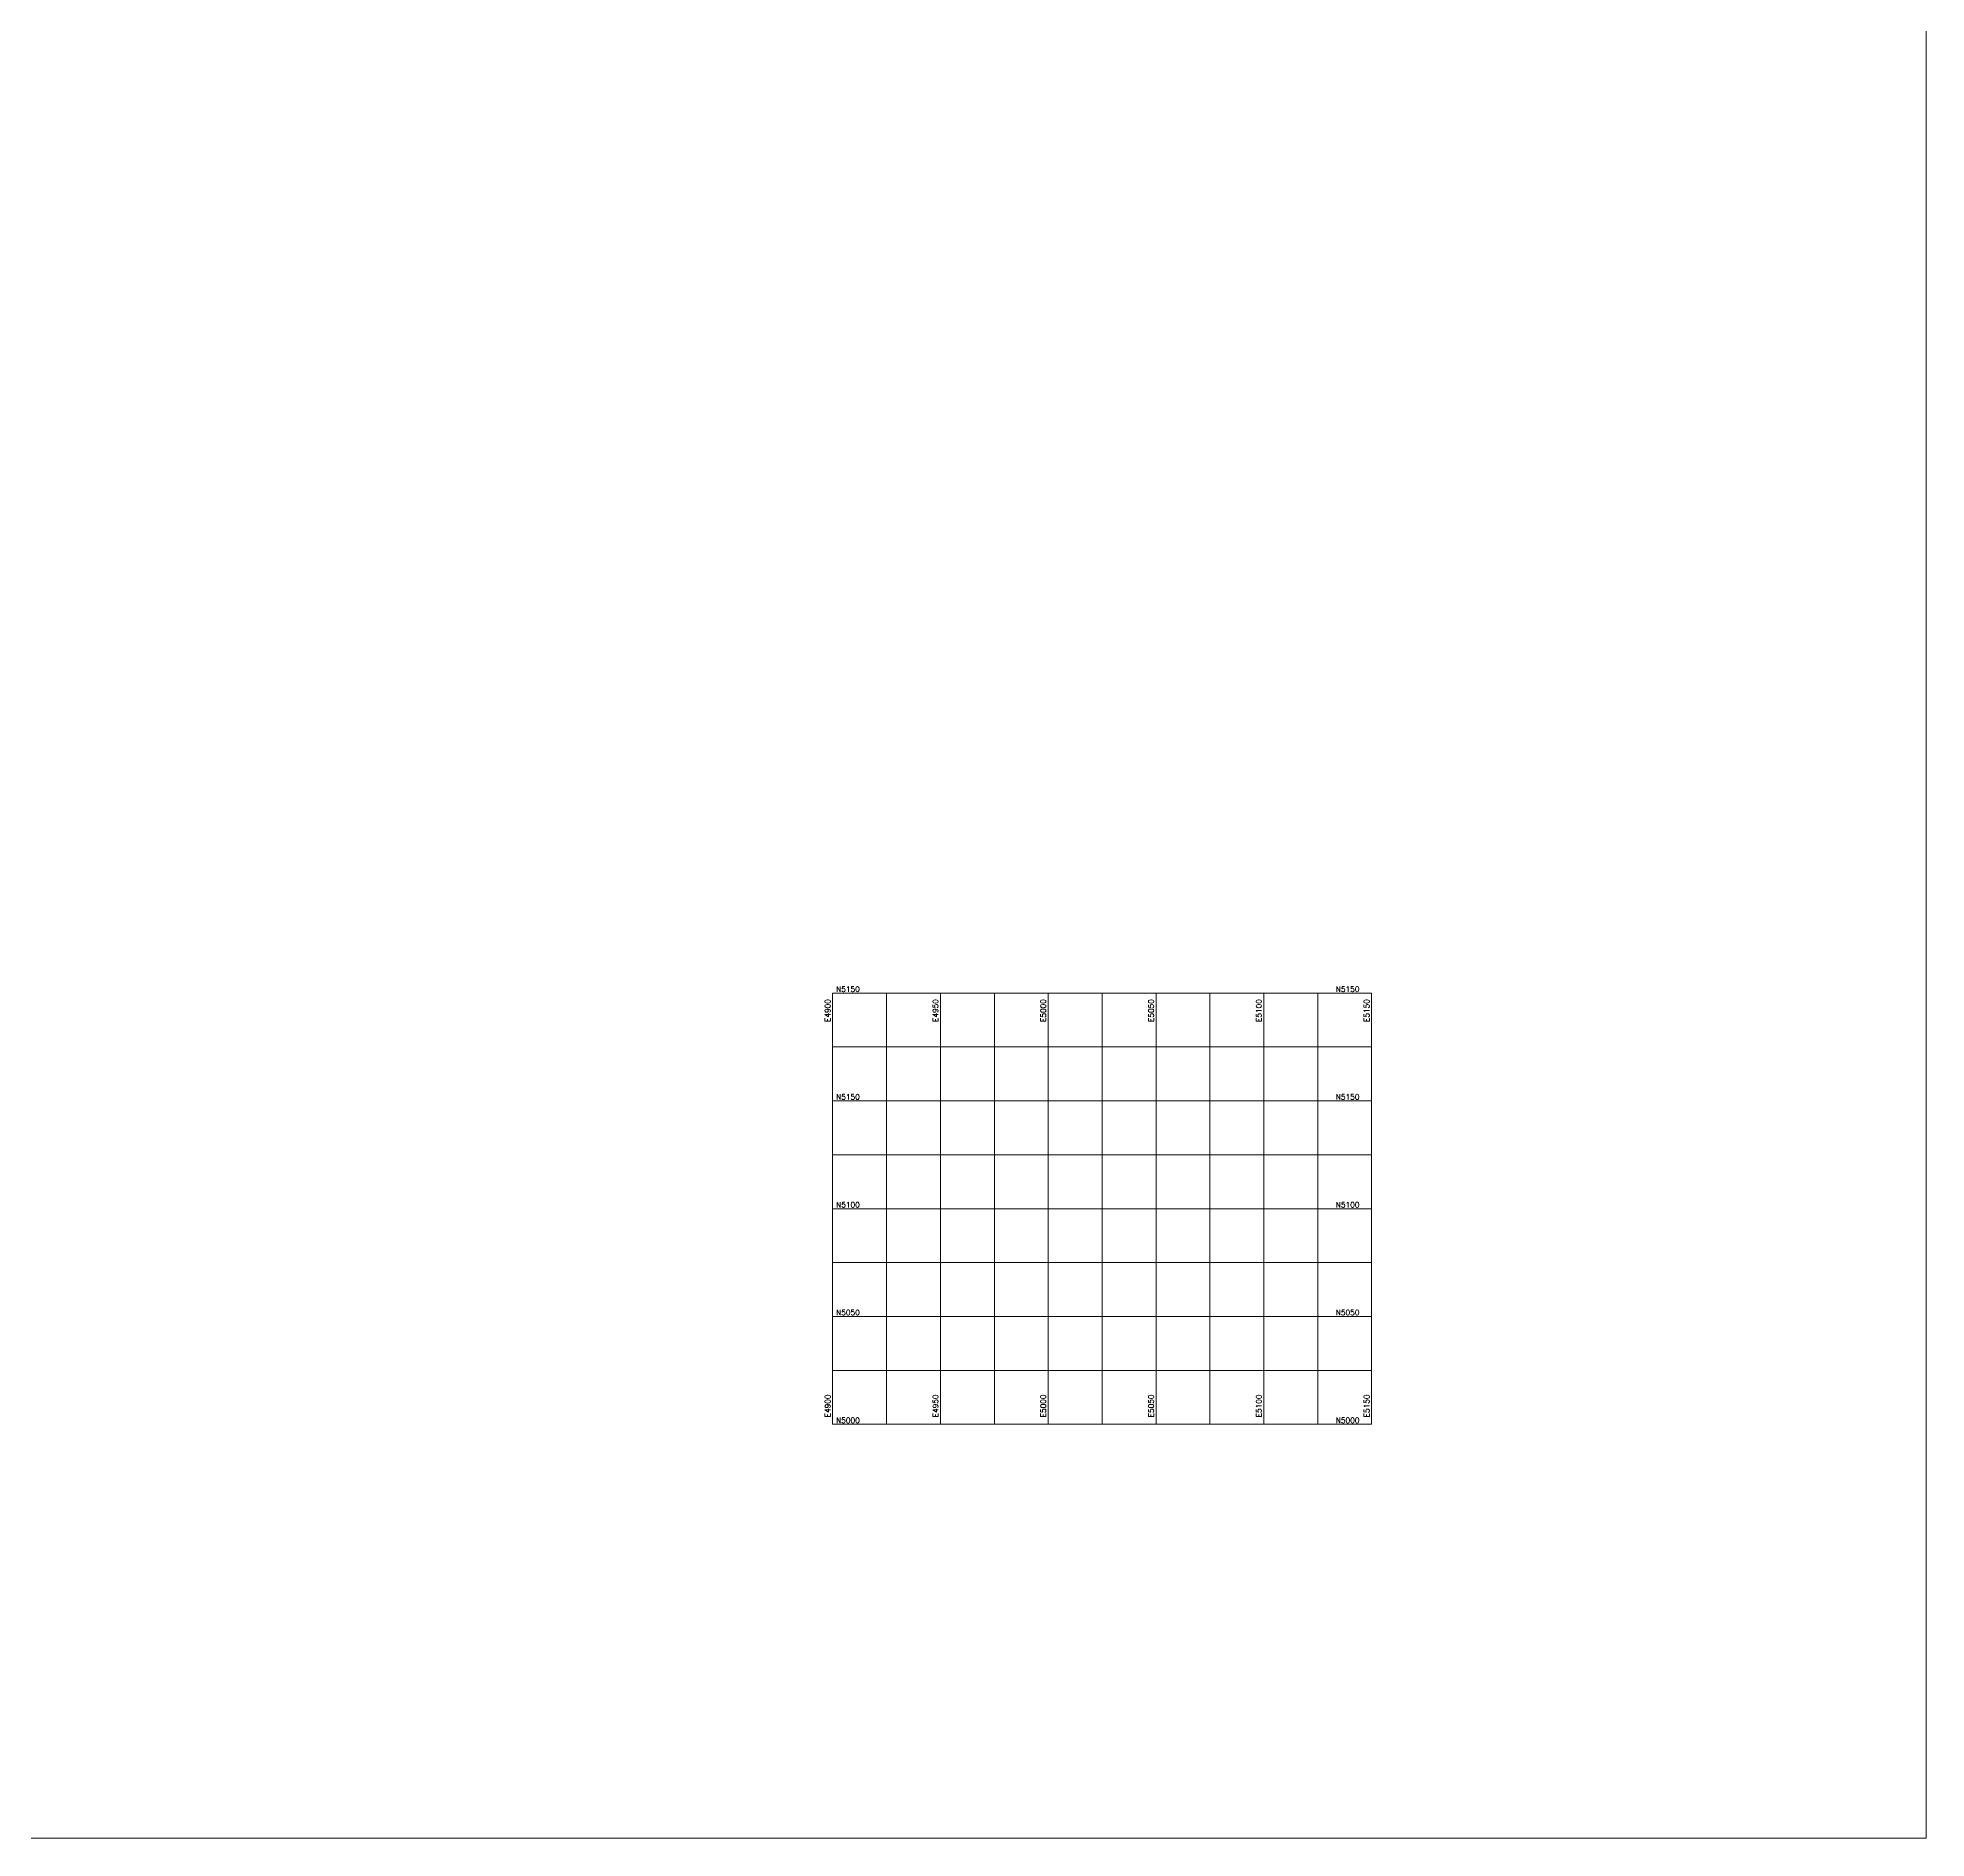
# Model space of a CAD drawing. Header units: metres. Extents: x 750 to 3116, y -341 to 1465.
# Drawn here: x 2240 to 3116, y -341 to 495 of the extents above; entities that cross this region are included whole.
import ezdxf

# ---------------------------------------------------------------- set-up
doc = ezdxf.new("R2010")
doc.units = ezdxf.units.M
doc.layers.add('grid', color=252, linetype='Continuous', lineweight=5)
doc.layers.add('Hidden line', color=251, linetype='Continuous', lineweight=5)
doc.layers.add('Text', color=7, linetype='Continuous')
doc.styles.add('simp', font='simplex.shx', dxfattribs={"width": 0.85, "height": 1})

msp = doc.modelspace()

# ---------------------------------------------------------------- linework, layer by layer
at = {"layer": 'grid', "color": 252}
for points in [[(2608.602, 51.469), (2858.602, 51.469)], [(2608.602, -148.531), (2608.602, 51.469)], [(2633.602, -148.531), (2633.602, 51.469)], [(2658.602, -148.531), (2658.602, 51.469)], [(2683.602, -148.531), (2683.602, 51.469)], [(2708.602, -148.531), (2708.602, 51.469)], [(2733.602, -148.531), (2733.602, 51.469)], [(2758.602, -148.531), (2758.602, 51.469)], [(2783.602, -148.531), (2783.602, 51.469)], [(2808.602, -148.531), (2808.602, 51.469)], [(2833.602, -148.531), (2833.602, 51.469)], [(2858.602, -148.531), (2858.602, 51.469)], [(2608.602, 26.469), (2858.602, 26.469)], [(2608.602, 1.469), (2858.602, 1.469)], [(2608.602, -23.531), (2858.602, -23.531)], [(2608.602, -48.531), (2858.602, -48.531)], [(2608.602, -73.531), (2858.602, -73.531)], [(2608.602, -98.531), (2858.602, -98.531)], [(2608.602, -123.531), (2858.602, -123.531)], [(2608.602, -148.531), (2858.602, -148.531)]]:
    msp.add_lwpolyline(points, dxfattribs=at)
at = {"layer": 'Hidden line'}
msp.add_lwpolyline([(749.827, 1465.102), (3115.856, 1465.102), (3115.856, -340.506), (749.827, -340.506)], close=True, dxfattribs=at)

# ---------------------------------------------------------------- texts
at = {"layer": 'Text', "color": 30, "true_color": 0xf26722, "style": 'simp'}
for s, p in [('N5150', (2610.223, 52.051)), ('N5150', (2842.004, 52.051)), ('N5150', (2610.223, 2.051)), ('N5150', (2842.004, 2.051)), ('N5100', (2610.223, -47.949)), ('N5100', (2842.004, -47.949)), ('N5050', (2610.223, -97.949)), ('N5050', (2842.004, -97.949)), ('N5000', (2610.223, -147.949)), ('N5000', (2842.004, -147.949))]:
    msp.add_text(s, height=2.5, dxfattribs=at).set_placement(p)
for s, p in [('E4900', (2607.541, 38.059)), ('E4950', (2657.541, 38.059)), ('E5000', (2707.541, 38.059)), ('E5050', (2757.541, 38.059)), ('E5100', (2807.541, 38.059)), ('E5150', (2857.541, 38.059)), ('E4900', (2607.541, -145.308)), ('E4950', (2657.541, -145.308)), ('E5000', (2707.541, -145.308)), ('E5050', (2757.541, -145.308)), ('E5100', (2807.541, -145.308)), ('E5150', (2857.541, -145.308))]:
    msp.add_text(s, height=2.5, rotation=90, dxfattribs=at).set_placement(p)

doc.saveas('drawing.dxf')
